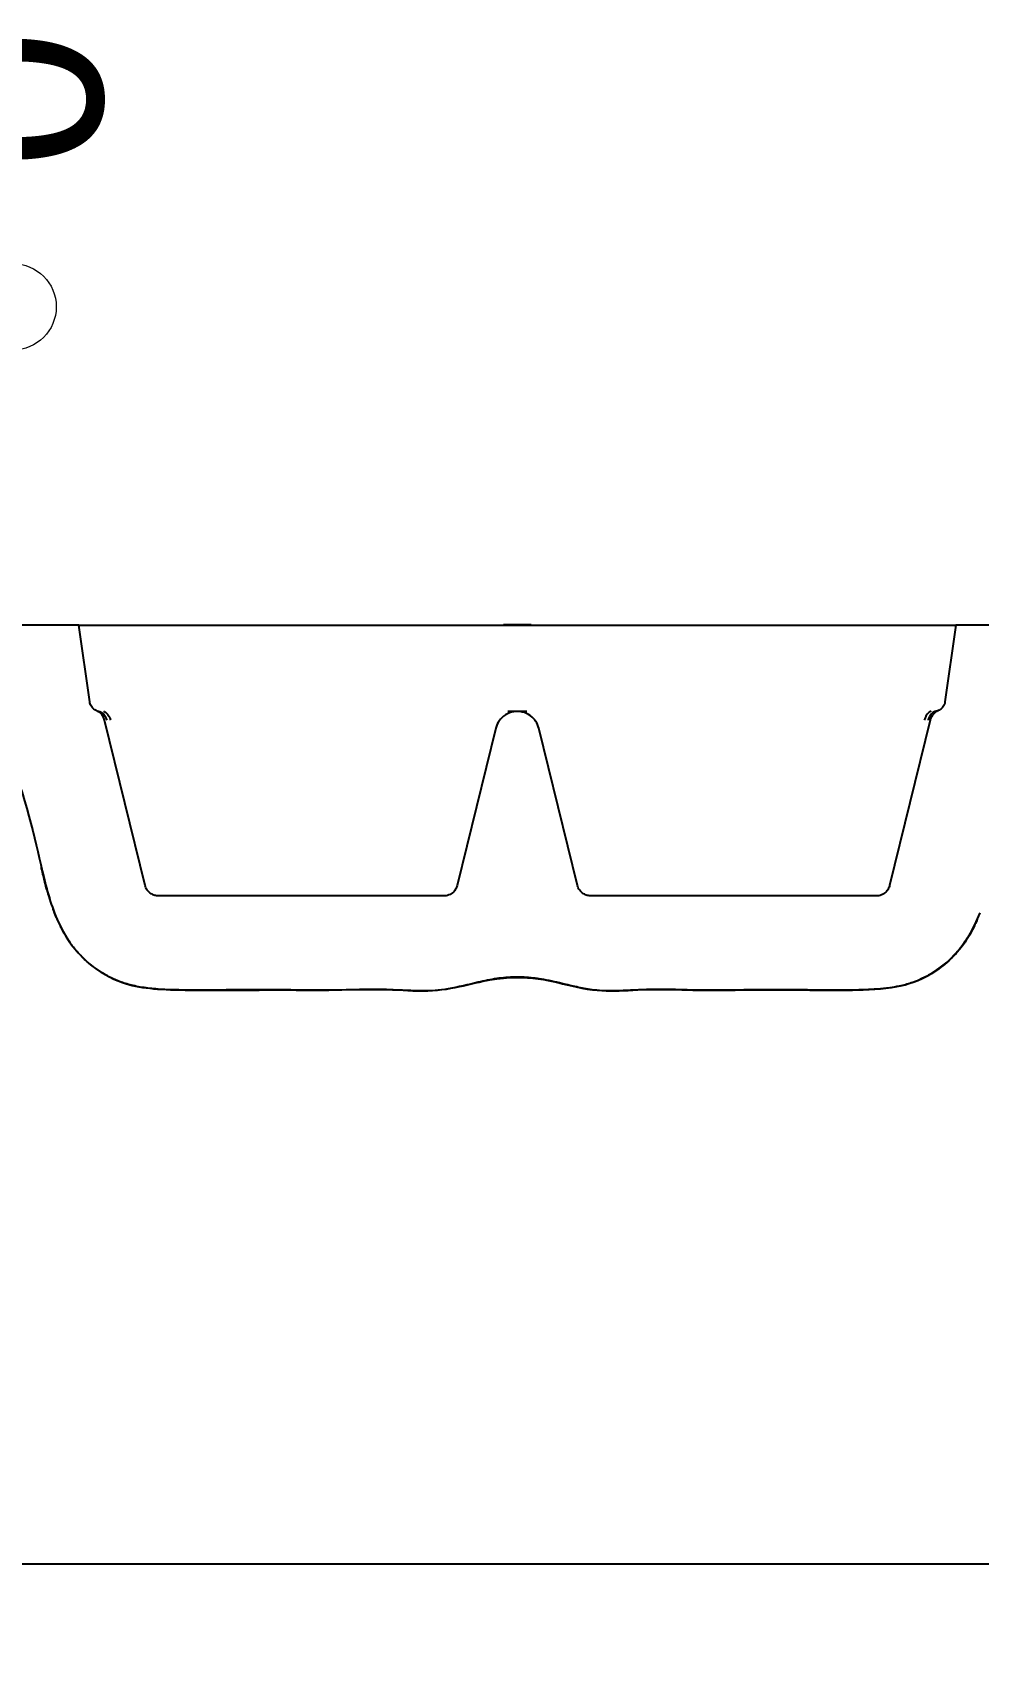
# Model space of a CAD drawing. Header units: millimetres. Extents: x 0 to 1486, y 0 to 1051.
# Drawn here: x 645.4 to 679.7, y 481.8 to 540.4 of the extents above; entities that cross this region are included whole.
import ezdxf

# ---------------------------------------------------------------- set-up
doc = ezdxf.new("R2010")
doc.units = ezdxf.units.MM
doc.header["$LTSCALE"] = 1.25
doc.layers.add('Bemaßungen(DIN)', color=7, linetype='Continuous', lineweight=5, true_color=0x262659)
doc.layers.add('Sichtbare Kanten(DIN)', color=7, linetype='Continuous', lineweight=25, true_color=0x262659)
doc.styles.add('Aktuell-DINGroßer Text', font='arial.ttf')
doc.dimstyles.new('STANDARD-DIN', dxfattribs={"dimscale": 1.25, "dimtxt": 5.25, "dimasz": 2.5, "dimexe": 3.175, "dimexo": 0, "dimgap": 0.8, "dimtad": 1, "dimrnd": 1e-08, "dimtxsty": 'Aktuell-DINGroßer Text', "dimcen": 0.09, "dimdle": 10, "dimclrd": 256, "dimclre": 256, "dimclrt": 256, "dimazin": 2, "dimtfac": 0.666667, "dimtmove": 0, "dimatfit": 3, "dimfxl": 1, "dimtolj": 1, "dimlwd": 25, "dimlwe": 25, "dimarcsym": 0})

# ---------------------------------------------------------------- blocks, each defined once
blk = doc.blocks.new('*D69')
at = {"layer": 'Bemaßungen(DIN)', "color": 250, "linetype": 'Continuous', "lineweight": 25, "true_color": 0x3f3f3f, "transparency": 16777216}
blk.add_line((644.748, 481.848), (644.748, 534.471), dxfattribs=at)
at = {"layer": 'Defpoints', "color": 0, "linetype": 'Continuous', "transparency": 16777216}
for p in [(644.748, 534.471), (644.748, 481.848), (644.748, 481.848)]:
    blk.add_point(p, dxfattribs=at)
at = {"layer": 'Bemaßungen(DIN)', "color": 179, "linetype": 'Continuous', "lineweight": 25, "true_color": 0x262659, "transparency": 16777216, "insert": (644.748, 535.471), "char_height": 6.5625, "attachment_point": 4, "rotation": 90, "style": 'Aktuell-DINGroßer Text'}
blk.add_mtext('\\A1;0', dxfattribs=at)
blk = doc.blocks.new('2DTransSymbol3')
at = {"layer": 'Bemaßungen(DIN)'}
blk.add_circle((515.799, 424.402), 1.25, dxfattribs=at)

msp = doc.modelspace()

# ---------------------------------------------------------------- linework, layer by layer
at = {"layer": 'Sichtbare Kanten(DIN)'}
for p, q in [((647.1335, 518.9728), (642.3635, 518.9728)), ((647.5236, 516.1971), (647.1335, 518.9728)), ((647.1335, 518.9728), (647.6286, 518.9728)), ((647.6286, 518.9728), (678.3683, 518.9728)), ((663.4985, 518.9828), (662.4985, 518.9828)), ((662.4985, 518.9728), (662.4985, 518.9828)), ((662.8985, 518.9778), (663.0985, 518.9778)), ((662.8985, 518.9728), (662.8985, 518.9778)), ((663.0985, 518.9728), (663.0985, 518.9778)), ((663.4985, 518.9728), (663.4985, 518.9828)), ((672.8253, 518.9778), (672.9119, 518.9778)), ((672.8253, 518.9728), (672.8253, 518.9778)), ((672.9119, 518.9778), (673.0851, 518.9778)), ((672.9119, 518.9728), (672.9119, 518.9778)), ((673.0851, 518.9778), (673.1717, 518.9778)), ((673.0851, 518.9728), (673.0851, 518.9778)), ((673.1717, 518.9728), (673.1717, 518.9778)), ((678.3683, 518.9728), (678.8635, 518.9728)), ((678.8635, 518.9728), (678.4734, 516.1971)), ((680.6335, 518.9728), (678.8635, 518.9728)), ((649.5271, 509.5535), (648.056, 515.5425)), ((662.2216, 515.2438), (660.8221, 509.5533)), ((665.1749, 509.5533), (663.7753, 515.2438)), ((677.9409, 515.5425), (676.4699, 509.5535)), ((660.3365, 509.1728), (650.0126, 509.1728)), ((675.9843, 509.1728), (665.6604, 509.1728)), ((707.7485, 484.9728), (581.7485, 484.9728))]:
    msp.add_line(p, q, dxfattribs=at)
for points, knots in [([(647.7644, 515.8841), (647.7607, 515.8857), (647.7569, 515.8873), (647.7254, 515.9018), (647.6993, 515.9175), (647.634, 515.968), (647.5995, 516.0074), (647.5442, 516.103), (647.5297, 516.1537), (647.5236, 516.1971)], [-0.032564493, -0.032564493, -0.032564493, -0.032564493, -0.03164921, -0.03164921, -0.024823703, -0.024823703, -0.013148435, -0.013148435, 0, 0, 0, 0]), ([(678.4734, 516.1971), (678.4691, 516.167), (678.4614, 516.1374), (678.4396, 516.0805), (678.4255, 516.0535), (678.3791, 515.9852), (678.3419, 515.9483), (678.2765, 515.9049), (678.2542, 515.8933), (678.2325, 515.8841)], [-0.03841676, -0.03841676, -0.03841676, -0.03841676, -0.031640555, -0.031640555, -0.024817551, -0.024817551, -0.013146152, -0.013146152, -0.007186253, -0.007186253, -0.007186253, -0.007186253]), ([(648.056, 515.5425), (648.0452, 515.5865), (648.0284, 515.629), (647.9838, 515.7083), (647.9562, 515.7446), (647.8747, 515.8261), (647.8191, 515.8611), (647.7644, 515.8841)], [-0.041058054, -0.041058054, -0.041058054, -0.041058054, -0.029401851, -0.029401851, -0.017790166, -0.017790166, 0, 0, 0, 0]), ([(647.7684, 515.8824), (647.7687, 515.8823), (647.769, 515.8822), (647.7693, 515.882), (647.7726, 515.8807), (647.7774, 515.8788), (647.7838, 515.8765), (647.7902, 515.8742), (647.7982, 515.8715), (647.8076, 515.8688), (647.8123, 515.8674), (647.8174, 515.866), (647.8227, 515.8647), (647.8254, 515.864), (647.8281, 515.8634), (647.8309, 515.8627), (647.8338, 515.8621), (647.8367, 515.8615), (647.8397, 515.8608)], [0.11911303, 0.11911303, 0.11911303, 0.11911303, 0.13277377, 0.13277377, 0.13277377, 0.26517816, 0.26517816, 0.26517816, 0.3981672, 0.3981672, 0.3981672, 0.46455773, 0.46455773, 0.46455773, 0.4977404, 0.4977404, 0.4977404, 0.53089997, 0.53089997, 0.53089997, 0.53089997]), ([(647.8397, 515.8608), (647.8555, 515.8576), (647.8711, 515.8532), (647.8864, 515.8476), (647.9054, 515.8407), (647.924, 515.832), (647.9417, 515.8216), (647.9524, 515.8154), (647.9628, 515.8085), (647.9728, 515.8011), (647.993, 515.7863), (648.0119, 515.7691), (648.0292, 515.7499), (648.0466, 515.7307), (648.0623, 515.7095), (648.0763, 515.6866), (648.0833, 515.6751), (648.0898, 515.6632), (648.0959, 515.6509), (648.1059, 515.6305), (648.1147, 515.609), (648.122, 515.5867), (648.1279, 515.5689), (648.1328, 515.5505), (648.1368, 515.5318)], [-1.0769104, -1.0769104, -1.0769104, -1.0769104, -0.9572537, -0.9572537, -0.9572537, -0.8077, -0.8077, -0.8077, -0.7179403, -0.7179403, -0.7179403, -0.5384552, -0.5384552, -0.5384552, -0.3589701, -0.3589701, -0.3589701, -0.2692104, -0.2692104, -0.2692104, -0.1196567, -0.1196567, -0.1196567, 0, 0, 0, 0]), ([(648.0187, 515.8608), (648.0304, 515.8576), (648.042, 515.8532), (648.0536, 515.8476), (648.0681, 515.8407), (648.0825, 515.832), (648.0965, 515.8216), (648.105, 515.8154), (648.1133, 515.8085), (648.1215, 515.8011), (648.1379, 515.7863), (648.1537, 515.7691), (648.1687, 515.7499), (648.1838, 515.7307), (648.198, 515.7095), (648.2112, 515.6866), (648.2178, 515.6751), (648.2241, 515.6632), (648.2302, 515.6509), (648.2402, 515.6305), (648.2495, 515.609), (648.2579, 515.5867), (648.2647, 515.5689), (648.2708, 515.5505), (648.2763, 515.5318)], [-1.0769104, -1.0769104, -1.0769104, -1.0769104, -0.9572537, -0.9572537, -0.9572537, -0.8077, -0.8077, -0.8077, -0.7179403, -0.7179403, -0.7179403, -0.5384552, -0.5384552, -0.5384552, -0.3589701, -0.3589701, -0.3589701, -0.2692104, -0.2692104, -0.2692104, -0.1196567, -0.1196567, -0.1196567, 0, 0, 0, 0]), ([(663.7753, 515.2438), (663.7528, 515.3355), (663.7135, 515.4235), (663.6234, 515.5567), (663.5616, 515.6342), (663.3771, 515.7646), (663.2789, 515.8083), (663.0694, 515.857), (662.9664, 515.8585), (662.7635, 515.8237), (662.6632, 515.7857), (662.4606, 515.6602), (662.3905, 515.5781), (662.2891, 515.4363), (662.2458, 515.3422), (662.2216, 515.2438)], [-0.14482378, -0.14482378, -0.14482378, -0.14482378, -0.11905508, -0.11905508, -0.101033, -0.101033, -0.08537461, -0.08537461, -0.06899068, -0.06899068, -0.0520285, -0.0520285, -0.03038629, -0.03038629, 0, 0, 0, 0]), ([(662.9985, 515.8527), (662.9928, 515.8527), (662.987, 515.8527), (662.981, 515.8527), (662.9751, 515.8527), (662.969, 515.8527), (662.9629, 515.8527), (662.9506, 515.8527), (662.9381, 515.8527), (662.9253, 515.8527), (662.9076, 515.8527), (662.8894, 515.8527), (662.87, 515.8527), (662.8615, 515.8527), (662.8528, 515.8527), (662.8441, 515.8527), (662.8151, 515.8527), (662.7846, 515.8527), (662.7524, 515.8527), (662.7363, 515.8527), (662.7198, 515.8527), (662.7029, 515.8527), (662.6945, 515.8527), (662.686, 515.8527), (662.6773, 515.8527), (662.6686, 515.8527), (662.6598, 515.8527), (662.651, 515.8527)], [0, 0, 0, 0, 0.03587341, 0.03587341, 0.03587341, 0.0717053, 0.0717053, 0.0717053, 0.1433193, 0.1433193, 0.1433193, 0.24303135, 0.24303135, 0.24303135, 0.28653169, 0.28653169, 0.28653169, 0.42986377, 0.42986377, 0.42986377, 0.50150274, 0.50150274, 0.50150274, 0.53727845, 0.53727845, 0.53727845, 0.57301031, 0.57301031, 0.57301031, 0.57301031]), ([(663.3458, 515.8527), (663.337, 515.8527), (663.3282, 515.8527), (663.3195, 515.8527), (663.3108, 515.8527), (663.3023, 515.8527), (663.2938, 515.8527), (663.2769, 515.8527), (663.2604, 515.8527), (663.2444, 515.8527), (663.2111, 515.8527), (663.1796, 515.8527), (663.1498, 515.8527), (663.122, 515.8527), (663.0966, 515.8527), (663.0719, 515.8527), (663.059, 515.8527), (663.0464, 515.8527), (663.0341, 515.8527), (663.0279, 515.8527), (663.0218, 515.8527), (663.0159, 515.8527), (663.0099, 515.8527), (663.0042, 515.8527), (662.9985, 515.8527)], [0, 0, 0, 0, 0.03572786, 0.03572786, 0.03572786, 0.07149696, 0.07149696, 0.07149696, 0.14312065, 0.14312065, 0.14312065, 0.29141532, 0.29141532, 0.29141532, 0.4296401, 0.4296401, 0.4296401, 0.50120872, 0.50120872, 0.50120872, 0.53702595, 0.53702595, 0.53702595, 0.57289689, 0.57289689, 0.57289689, 0.57289689]), ([(677.9782, 515.8608), (677.9666, 515.8576), (677.9549, 515.8532), (677.9433, 515.8476), (677.9288, 515.8407), (677.9145, 515.832), (677.9004, 515.8216), (677.892, 515.8154), (677.8836, 515.8085), (677.8754, 515.8011), (677.859, 515.7863), (677.8432, 515.7691), (677.8282, 515.7499), (677.8131, 515.7307), (677.7989, 515.7095), (677.7857, 515.6866), (677.7791, 515.6751), (677.7728, 515.6632), (677.7668, 515.6509), (677.7567, 515.6305), (677.7474, 515.609), (677.739, 515.5867), (677.7323, 515.5689), (677.7261, 515.5505), (677.7206, 515.5318)], [-1.0769104, -1.0769104, -1.0769104, -1.0769104, -0.9572537, -0.9572537, -0.9572537, -0.8077, -0.8077, -0.8077, -0.7179403, -0.7179403, -0.7179403, -0.5384552, -0.5384552, -0.5384552, -0.3589701, -0.3589701, -0.3589701, -0.2692104, -0.2692104, -0.2692104, -0.1196567, -0.1196567, -0.1196567, 0, 0, 0, 0]), ([(678.1573, 515.8608), (678.1414, 515.8576), (678.1258, 515.8532), (678.1106, 515.8476), (678.0915, 515.8407), (678.073, 515.832), (678.0552, 515.8216), (678.0445, 515.8154), (678.0342, 515.8085), (678.0241, 515.8011), (678.0039, 515.7863), (677.985, 515.7691), (677.9677, 515.7499), (677.9504, 515.7307), (677.9346, 515.7095), (677.9206, 515.6866), (677.9136, 515.6751), (677.9071, 515.6632), (677.9011, 515.6509), (677.891, 515.6305), (677.8822, 515.609), (677.8749, 515.5867), (677.869, 515.5689), (677.8641, 515.5505), (677.8601, 515.5318)], [-1.0769104, -1.0769104, -1.0769104, -1.0769104, -0.9572537, -0.9572537, -0.9572537, -0.8077, -0.8077, -0.8077, -0.7179403, -0.7179403, -0.7179403, -0.5384552, -0.5384552, -0.5384552, -0.3589701, -0.3589701, -0.3589701, -0.2692104, -0.2692104, -0.2692104, -0.1196567, -0.1196567, -0.1196567, 0, 0, 0, 0]), ([(678.2325, 515.8841), (678.1907, 515.8665), (678.1514, 515.8433), (678.0801, 515.7867), (678.0486, 515.7538), (677.9808, 515.6605), (677.9551, 515.6001), (677.9409, 515.5425)], [-0.041058009, -0.041058009, -0.041058009, -0.041058009, -0.029401822, -0.029401822, -0.017790154, -0.017790154, 0, 0, 0, 0]), ([(678.2285, 515.8824), (678.2282, 515.8823), (678.2279, 515.8822), (678.2276, 515.882), (678.2244, 515.8807), (678.2195, 515.8788), (678.2131, 515.8765), (678.2067, 515.8742), (678.1987, 515.8715), (678.1893, 515.8688), (678.1846, 515.8674), (678.1796, 515.866), (678.1742, 515.8647), (678.1716, 515.864), (678.1688, 515.8634), (678.166, 515.8627), (678.1631, 515.8621), (678.1602, 515.8615), (678.1573, 515.8608)], [0.11911303, 0.11911303, 0.11911303, 0.11911303, 0.13277377, 0.13277377, 0.13277377, 0.26517816, 0.26517816, 0.26517816, 0.3981672, 0.3981672, 0.3981672, 0.46455773, 0.46455773, 0.46455773, 0.4977404, 0.4977404, 0.4977404, 0.53089997, 0.53089997, 0.53089997, 0.53089997]), ([(644.7473, 513.8456), (645.4012, 512.1126), (645.6152, 510.8073), (646.0544, 509.0747), (646.2429, 508.4607), (646.8114, 507.4347), (647.1204, 507.0461), (647.8699, 506.4228), (648.2774, 506.1868), (649.3093, 505.8292), (649.9822, 505.7776), (652.4027, 505.7472), (653.8318, 505.7805), (656.3733, 505.7495), (656.9297, 505.8013), (658.6761, 505.7822), (659.0798, 505.7356), (660.5501, 505.7324), (661.3312, 506.016), (663.3686, 506.3764), (664.2627, 506.073), (666.2724, 505.6253), (666.7736, 505.7795), (668.4943, 505.794), (669.0175, 505.7702), (670.3956, 505.7475), (670.8722, 505.7794), (673.5633, 505.7714), (674.3708, 505.7506), (675.8782, 505.7817), (676.4133, 505.809), (677.1934, 505.9945), (677.7081, 506.1463), (678.8034, 506.9458), (679.1308, 507.3912), (679.4951, 507.9905), (679.6288, 508.2707), (679.7448, 508.5662)], [-6.7266712, -6.7266712, -6.7266712, -6.7266712, -6.1731582, -6.1731582, -5.9041104, -5.9041104, -5.6929299, -5.6929299, -5.5058819, -5.5058819, -5.2466192, -5.2466192, -4.8730818, -4.8730818, -4.5821771, -4.5821771, -4.4165099, -4.4165099, -4.088598, -4.088598, -3.4265446, -3.4265446, -2.5469025, -2.5469025, -2.1605333, -2.1605333, -1.5327547, -1.5327547, -1.0652755, -1.0652755, -0.770497, -0.770497, -0.6096173, -0.6096173, -0.455089, -0.455089, -0.3293672, -0.3293672, -0.3293672, -0.3293672]), ([(645.996, 509.3212), (645.9951, 509.3244), (645.994, 509.3281), (645.9793, 509.3801), (645.9504, 509.4834), (645.8968, 509.6899), (645.8797, 509.7573), (645.8401, 509.9175), (645.8162, 510.0167), (645.7858, 510.145), (645.7763, 510.1858), (645.7697, 510.2138), (645.7687, 510.2182), (645.7687, 510.2182)], [0.08536138, 0.08536138, 0.08536138, 0.08536138, 0.0925273, 0.0925273, 0.17804811, 0.17804811, 0.21314998, 0.21314998, 0.2557751, 0.2557751, 0.29396031, 0.29396031, 0.31291535, 0.31291535, 0.31291535, 0.31291535]), ([(646.0787, 509.042), (646.0391, 509.1823), (646.0026, 509.3242), (645.9597, 509.4964), (645.9516, 509.5289), (645.9418, 509.5686), (645.9395, 509.578), (645.9347, 509.5973), (645.9324, 509.6069), (645.9288, 509.6215), (645.9275, 509.6267), (645.9255, 509.6348), (645.9251, 509.6363), (645.9251, 509.6363)], [3.665508227, 3.665508227, 3.665508227, 3.665508227, 3.709308914, 3.709308914, 3.719384362, 3.719384362, 3.722635407, 3.722635407, 3.726618759, 3.726618759, 3.730606117, 3.730606117, 3.736226532, 3.736226532, 3.736226532, 3.736226532]), ([(650.0126, 509.1728), (649.9662, 509.1728), (649.9196, 509.1793), (649.8299, 509.205), (649.7871, 509.2241), (649.6884, 509.2858), (649.6419, 509.3321), (649.5655, 509.4379), (649.5405, 509.4986), (649.5271, 509.5535)], [-0.049754628, -0.049754628, -0.049754628, -0.049754628, -0.040452638, -0.040452638, -0.031086489, -0.031086489, -0.016966202, -0.016966202, 0, 0, 0, 0]), ([(660.8221, 509.5533), (660.811, 509.5083), (660.7935, 509.4646), (660.7472, 509.3837), (660.7184, 509.3467), (660.635, 509.2655), (660.5789, 509.2314), (660.458, 509.1825), (660.3931, 509.1728), (660.3365, 509.1728)], [-0.049739569, -0.049739569, -0.049739569, -0.049739569, -0.040443211, -0.040443211, -0.031082737, -0.031082737, -0.016964086, -0.016964086, 0, 0, 0, 0]), ([(665.6604, 509.1728), (665.614, 509.1728), (665.5674, 509.1793), (665.4778, 509.2049), (665.435, 509.2241), (665.3362, 509.2857), (665.2897, 509.332), (665.2133, 509.4377), (665.1884, 509.4984), (665.1749, 509.5533)], [-0.049739571, -0.049739571, -0.049739571, -0.049739571, -0.040443213, -0.040443213, -0.031082739, -0.031082739, -0.016964087, -0.016964087, 0, 0, 0, 0]), ([(676.4699, 509.5535), (676.4588, 509.5084), (676.4413, 509.4647), (676.395, 509.3837), (676.3662, 509.3467), (676.2828, 509.2655), (676.2267, 509.2314), (676.1057, 509.1825), (676.0409, 509.1728), (675.9843, 509.1728)], [-0.049754642, -0.049754642, -0.049754642, -0.049754642, -0.040452648, -0.040452648, -0.031086496, -0.031086496, -0.016966204, -0.016966204, 0, 0, 0, 0]), ([(646.3465, 508.3207), (646.3336, 508.3511), (646.3213, 508.3809), (646.293, 508.4503), (646.2777, 508.4892), (646.2465, 508.5699), (646.2324, 508.608), (646.2145, 508.6568), (646.209, 508.6719), (646.2007, 508.6951), (646.199, 508.6998), (646.199, 508.6998)], [3.26501741, 3.26501741, 3.26501741, 3.26501741, 3.275929447, 3.275929447, 3.291513243, 3.291513243, 3.312902725, 3.312902725, 3.331044382, 3.331044382, 3.355129035, 3.355129035, 3.355129035, 3.355129035]), ([(679.4638, 507.9534), (679.4441, 507.9164), (679.4179, 507.8685), (679.3573, 507.7635), (679.3232, 507.7067), (679.2442, 507.5819), (679.1977, 507.5125), (679.0788, 507.3464), (679.0028, 507.2493), (678.7982, 507.0125), (678.6625, 506.8777), (678.339, 506.5979), (678.142, 506.4562), (677.7927, 506.2523), (677.6464, 506.1788), (677.4163, 506.0818), (677.3333, 506.0506), (677.1125, 505.9767), (676.9684, 505.9381), (676.7076, 505.8826), (676.5912, 505.8626), (676.3223, 505.8248), (676.1693, 505.8099), (675.8768, 505.7884), (675.7349, 505.7817), (675.4337, 505.771), (675.2705, 505.7672), (674.9133, 505.7619), (674.7246, 505.7607), (674.3961, 505.7606), (674.2503, 505.7612), (673.9556, 505.7631), (673.8061, 505.7644), (673.442, 505.7677), (673.2172, 505.7698), (672.8112, 505.7726), (672.6252, 505.7736), (672.1272, 505.7749), (671.8172, 505.7744), (671.0944, 505.7674), (670.6763, 505.76), (669.9353, 505.7557), (669.5956, 505.7586), (668.9637, 505.774), (668.6798, 505.7829), (668.0164, 505.7924), (667.6241, 505.783), (666.8689, 505.7441), (666.5099, 505.7243), (666.0293, 505.742), (665.9049, 505.7506), (665.5916, 505.7863), (665.3953, 505.822), (665.038, 505.8985), (664.8716, 505.9388), (664.4592, 506.0382), (664.2118, 506.0979), (663.8386, 506.1622), (663.7182, 506.179), (663.4581, 506.207), (663.3177, 506.2165), (662.9879, 506.227), (662.801, 506.2234), (662.487, 506.2011), (662.3614, 506.1882), (662.1298, 506.1566), (662.0242, 506.1389), (661.8069, 506.0975), (661.6932, 506.0729), (661.23, 505.967), (660.8617, 505.8687), (660.1773, 505.7516), (659.8621, 505.7314), (659.2773, 505.7351), (659.0084, 505.7499), (658.0961, 505.7965), (657.4499, 505.7853), (656.3724, 505.758), (655.938, 505.7553), (655.1362, 505.7627), (654.7553, 505.7692), (653.994, 505.7754), (653.6158, 505.7752), (653.0532, 505.7722), (652.8804, 505.771), (652.4836, 505.7677), (652.2628, 505.7654), (651.8, 505.7615), (651.5452, 505.76), (651.1319, 505.7616), (650.9759, 505.7631), (650.7091, 505.7679), (650.5955, 505.7706), (650.3253, 505.7792), (650.1646, 505.786), (649.8974, 505.8052), (649.7971, 505.814), (649.5167, 505.8453), (649.3286, 505.8742), (648.9984, 505.9464), (648.8503, 505.9873), (648.5981, 506.0744), (648.4851, 506.1197), (648.2354, 506.2351), (648.0988, 506.3089), (647.7775, 506.5076), (647.5977, 506.6414), (647.3017, 506.9029), (647.1787, 507.0264), (646.9743, 507.2624), (646.8887, 507.3732), (646.7634, 507.5524), (646.718, 507.6218), (646.6466, 507.7373), (646.6183, 507.7851), (646.5507, 507.9036), (646.5157, 507.9696), (646.4795, 508.0399), (646.4706, 508.0575), (646.4628, 508.073)], [0, 0, 0, 0, 0.0244161, 0.0244161, 0.0469707, 0.0469707, 0.0726876, 0.0726876, 0.1094001, 0.1094001, 0.1665666, 0.1665666, 0.2404249, 0.2404249, 0.288594, 0.288594, 0.3160715, 0.3160715, 0.3617626, 0.3617626, 0.3967191, 0.3967191, 0.4436172, 0.4436172, 0.4922044, 0.4922044, 0.5485263, 0.5485263, 0.6031145, 0.6031145, 0.6478396, 0.6478396, 0.694979, 0.694979, 0.7604354, 0.7604354, 0.8176359, 0.8176359, 0.9168985, 0.9168985, 1.0385378, 1.0385378, 1.1424981, 1.1424981, 1.2281738, 1.2281738, 1.3466428, 1.3466428, 1.4552244, 1.4552244, 1.4932907, 1.4932907, 1.5513819, 1.5513819, 1.6042123, 1.6042123, 1.682955, 1.682955, 1.7188176, 1.7188176, 1.7620438, 1.7620438, 1.8236254, 1.8236254, 1.8609418, 1.8609418, 1.8938574, 1.8938574, 1.9309597, 1.9309597, 2.0436258, 2.0436258, 2.1394412, 2.1394412, 2.2200736, 2.2200736, 2.41348, 2.41348, 2.5436923, 2.5436923, 2.6554037, 2.6554037, 2.7761645, 2.7761645, 2.8275494, 2.8275494, 2.8953345, 2.8953345, 2.9738169, 2.9738169, 3.0194319, 3.0194319, 3.0584167, 3.0584167, 3.1144729, 3.1144729, 3.1462418, 3.1462418, 3.2014636, 3.2014636, 3.2484058, 3.2484058, 3.2849602, 3.2849602, 3.3310765, 3.3310765, 3.3991312, 3.3991312, 3.451205, 3.451205, 3.4927848, 3.4927848, 3.5188525, 3.5188525, 3.5381516, 3.5381516, 3.5701865, 3.5701865, 3.5825698, 3.5825698, 3.5825698, 3.5825698]), ([(679.6417, 508.3188), (679.6158, 508.2585), (679.5878, 508.196), (679.5005, 508.0115), (679.4367, 507.8888), (679.2267, 507.5279), (679.0587, 507.2961), (678.7067, 506.9064), (678.5248, 506.7387), (678.1116, 506.4237), (677.8721, 506.2772), (677.6194, 506.1627)], [7.28113132, 7.28113132, 7.28113132, 7.28113132, 7.30231591, 7.30231591, 7.34390466, 7.34390466, 7.42817619, 7.42817619, 7.50395104, 7.50395104, 7.58717358, 7.58717358, 7.58717358, 7.58717358]), ([(663.7856, 506.1703), (663.7348, 506.1783), (663.6838, 506.1856), (663.4292, 506.2176), (663.2168, 506.2322), (662.7741, 506.2339), (662.5444, 506.2189), (662.2215, 506.1768), (662.1145, 506.1591), (662.0076, 506.1381)], [1.72421281, 1.72421281, 1.72421281, 1.72421281, 1.74045962, 1.74045962, 1.80505097, 1.80505097, 1.87334632, 1.87334632, 1.90832354, 1.90832354, 1.90832354, 1.90832354]), ([(662.6595, 506.2136), (662.6376, 506.2122), (662.6157, 506.2108), (662.4839, 506.2012), (662.3751, 506.19), (662.2681, 506.1758)], [1.511750799, 1.511750799, 1.511750799, 1.511750799, 1.518333268, 1.518333268, 1.551464514, 1.551464514, 1.551464514, 1.551464514])]:
    msp.add_open_spline(points, degree=3, knots=knots, dxfattribs=at)

# ---------------------------------------------------------------- block references
at = {"layer": 'Bemaßungen(DIN)', "xscale": 1.25, "yscale": 1.25, "zscale": 1.25}
msp.add_blockref('2DTransSymbol3', (0, 0), dxfattribs=at)

# ---------------------------------------------------------------- dimensions: what is measured, and where the dimension line sits
at = {"layer": 'Bemaßungen(DIN)', "color": 250, "linetype": 'Continuous', "lineweight": 25, "true_color": 0x3f3f3f}
dim = msp.add_ordinate_dim(feature_location=(644.7484587099, 481.8477512471), offset=(0, 52.6231357761), dtype=1, origin=(644.7484587099, 481.8477512471), dimstyle='STANDARD-DIN', override={"dimgap": 0.8, "dimtad": 0, "dimdec": 2, "dimtol": 0, "dimlim": 0, "dimtp": 0, "dimtm": 0, "dimtdec": 2}, dxfattribs=at)
dim.commit()
dim.dimension.update_dxf_attribs({"geometry": '*D69', "text_midpoint": (644.7484587099, 537.6106380588)})

doc.saveas('drawing.dxf')
